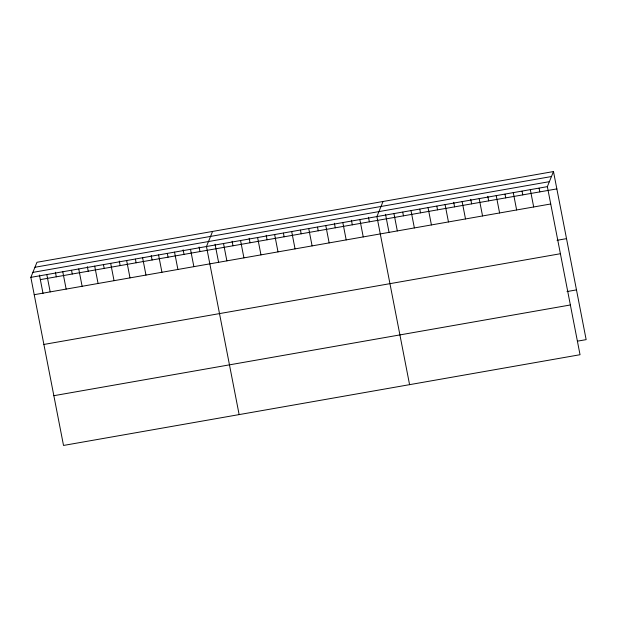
<?xml version="1.0" encoding="UTF-8"?>
<svg xmlns="http://www.w3.org/2000/svg" width="617" height="617" viewBox="0 0 617 617"><rect width="100%" height="100%" fill="white"/><g stroke="black" fill="none" stroke-linecap="round" stroke-linejoin="round"><path stroke-width="0.93" d="M553.48 171.557L547.356 186.642L580.034 354.721L63.52 445.443L30.85 277.365L36.966 262.279L553.48 171.557L586.15 339.635L577.628 341.132M212.58 231.437L206.464 246.522L239.134 414.593M383.034 201.497L376.91 216.582L409.58 384.661M34.953 267.261L551.459 176.539M32.871 272.39L549.377 181.668M30.85 277.365L547.356 186.642M40.336 279.617L556.85 188.895M34.22 294.702L550.726 203.98M557.051 240.306L566.522 238.64M43.892 344.448L560.398 253.726M567.008 291.556L576.479 289.89M53.849 395.698L570.363 304.975M539.096 188.239L539.806 191.887M530.312 189.635L533.682 206.973M522.051 191.231L522.761 194.887M513.267 192.627L516.637 209.965M505.007 194.224L505.716 197.88M496.222 195.628L499.593 212.965M487.785 196.306L488.672 200.872M479.178 198.62L482.548 215.958M470.74 199.299L471.627 203.865M462.133 201.612L465.503 218.95M453.696 202.299L454.582 206.857M445.088 204.605L448.459 221.943M436.828 206.201L437.538 209.849M428.044 207.597L431.414 224.935M419.784 209.194L420.493 212.85M410.999 210.59L414.369 227.935M402.739 212.186L403.449 215.842M393.954 213.59L397.325 230.928M385.517 214.269L389.088 232.655M368.472 217.269L369.359 221.827M359.865 219.575L363.236 236.913M351.428 220.261L352.315 224.819M342.821 222.567L346.191 239.905M334.383 223.254L335.27 227.812M325.776 225.56L329.146 242.897M317.516 227.156L318.225 230.812M308.731 228.56L312.102 245.898M300.471 230.156L301.181 233.804M291.687 231.552L295.057 248.89M283.419 233.149L284.128 236.797M274.642 234.545L278.012 251.883M266.197 235.231L267.084 239.789M257.598 237.537L260.968 254.875M249.152 238.224L250.039 242.782M240.553 240.53L243.923 257.867M232.108 241.216L232.995 245.782M223.508 243.522L226.879 260.86M215.063 244.209L218.642 262.587M199.098 247.016L199.985 251.574M190.499 249.322L193.869 266.66M183.133 249.816L184.02 254.381M174.534 252.129L177.904 269.467M167.346 253.533L168.055 257.181M158.569 254.929L161.939 272.267M151.204 255.423L152.09 259.988M142.604 257.736L145.974 275.074M135.416 259.14L136.126 262.796M126.639 260.544L130.01 277.881M119.274 261.037L120.161 265.595M110.674 263.343L114.045 280.681M103.486 264.755L104.196 268.403M94.709 266.151L98.08 283.488M87.344 266.644L88.231 271.202M78.745 268.95L82.115 286.288M71.557 270.362L72.266 274.01M62.78 271.758L66.15 289.095M55.414 272.251L56.301 276.817M46.815 274.557L50.185 291.903M39.449 275.059L43.028 293.437"/></g></svg>
